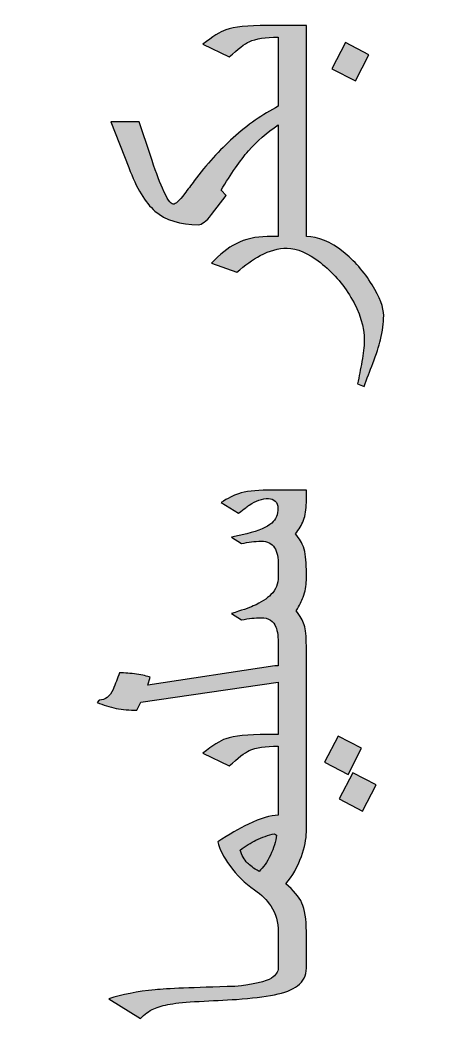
# Model space of a CAD drawing. Header units: millimetres. Extents: x -114 to 68, y -982 to -634.
# Drawn here: x -32.26 to -21.73, y -708.83 to -683.24 of the extents above; entities that cross this region are included whole.
import ezdxf

# ---------------------------------------------------------------- set-up
doc = ezdxf.new("R2010")
doc.units = ezdxf.units.MM
doc.header["$MEASUREMENT"] = 0
doc.layers.add('Layer 1', color=7, linetype='Continuous')

msp = doc.modelspace()

# ---------------------------------------------------------------- hatches: boundary and pattern name
at = {"layer": 'Layer 1', "true_color": 0x2b2a29}
h = msp.add_hatch(color=250, dxfattribs=at)
edge = h.paths.add_edge_path()
edge.add_spline(control_points=[(-24.9241, -688.7828), (-24.6212, -688.7832), (-24.307, -688.913), (-23.9815, -689.1723), (-23.6951, -689.398), (-23.4481, -689.6788), (-23.2407, -690.0161), (-23.0417, -690.335), (-22.9429, -690.5989), (-22.9429, -690.8063), (-22.9429, -690.9968), (-22.9712, -691.2014), (-23.0262, -691.423), (-23.0671, -691.5909), (-23.1334, -691.7927), (-23.2223, -692.0269), (-23.2971, -692.2245), (-23.3719, -692.4221), (-23.4467, -692.6182), (-23.4467, -692.6182), (-23.6118, -692.5476), (-23.6118, -692.5476), (-23.5751, -692.3656), (-23.5384, -692.1765), (-23.5003, -691.979), (-23.4622, -691.7814), (-23.4425, -691.6022), (-23.4425, -691.4427), (-23.4425, -691.09), (-23.5554, -690.7217), (-23.7811, -690.3378), (-23.9886, -689.9893), (-24.2496, -689.693), (-24.5657, -689.4474), (-24.8818, -689.2019), (-25.1654, -689.0791), (-25.4194, -689.0791), (-25.6382, -689.0791), (-25.8668, -689.1426), (-26.1067, -689.2682), (-26.3, -689.3698), (-26.4975, -689.5137), (-26.7021, -689.6972), (-26.7021, -689.6972), (-27.3541, -689.4644), (-27.3541, -689.4644), (-27.1438, -689.2386), (-26.935, -689.0721), (-26.7247, -688.9648), (-26.4877, -688.8435), (-26.2224, -688.7828), (-25.9303, -688.7828), (-25.9303, -688.7828), (-25.6438, -688.7828), (-25.6438, -688.7828), (-25.6438, -688.7828), (-25.6438, -685.9267), (-25.6438, -685.9267), (-25.9359, -686.12), (-26.1899, -686.3401), (-26.4058, -686.5885), (-26.6217, -686.8369), (-26.856, -687.1727), (-27.1057, -687.5946), (-27.1057, -687.5946), (-26.9773, -687.7315), (-26.9773, -687.7315), (-26.9773, -687.7315), (-27.3498, -688.2212), (-27.3498, -688.2212), (-27.4924, -688.3933), (-27.6038, -688.4794), (-27.6843, -688.4794), (-28.1584, -688.4794), (-28.531, -688.3637), (-28.8019, -688.1309), (-29.0502, -687.915), (-29.2746, -687.5438), (-29.4722, -687.0161), (-29.4722, -687.0161), (-29.928, -685.8463), (-29.928, -685.8463), (-29.928, -685.8463), (-29.2083, -685.8463), (-29.2083, -685.8463), (-29.2083, -685.8463), (-28.919, -686.7113), (-28.919, -686.7113), (-28.8061, -687.057), (-28.7031, -687.3364), (-28.61, -687.5481), (-28.4914, -687.819), (-28.3997, -687.9545), (-28.3362, -687.9545), (-28.2741, -687.9545), (-28.1754, -687.8656), (-28.0441, -687.6892), (-27.9609, -687.5791), (-27.879, -687.4676), (-27.7958, -687.3547), (-27.4797, -686.9356), (-27.1466, -686.5702), (-26.8009, -686.2583), (-26.4284, -685.9225), (-26.0432, -685.6529), (-25.6438, -685.4483), (-25.6438, -685.4483), (-25.6438, -683.6788), (-25.6438, -683.6788), (-25.9684, -683.6788), (-26.2153, -683.7183), (-26.3861, -683.7959), (-26.5046, -683.8481), (-26.6739, -683.9779), (-26.8969, -684.1868), (-26.8969, -684.1868), (-27.5742, -683.8608), (-27.5742, -683.8608), (-27.323, -683.6646), (-27.1283, -683.5419), (-26.9872, -683.4925), (-26.7755, -683.4191), (-26.4242, -683.3824), (-25.9331, -683.3824), (-25.9331, -683.3824), (-24.9241, -683.3824), (-24.9241, -683.3824), (-24.9241, -683.3824), (-24.9241, -685.4483), (-24.9241, -685.4483), (-24.9241, -685.4483), (-24.9241, -685.7362), (-24.9241, -685.7362), (-24.9241, -685.7362), (-24.9241, -688.7828), (-24.9241, -688.7828)], knot_values=[0, 0, 0, 0, 0.0222222, 0.0222222, 0.0222222, 0.0444444, 0.0444444, 0.0444444, 0.0666667, 0.0666667, 0.0666667, 0.0888889, 0.0888889, 0.0888889, 0.1111111, 0.1111111, 0.1111111, 0.1333333, 0.1333333, 0.1333333, 0.1555556, 0.1555556, 0.1555556, 0.1777778, 0.1777778, 0.1777778, 0.2, 0.2, 0.2, 0.2222222, 0.2222222, 0.2222222, 0.2444444, 0.2444444, 0.2444444, 0.2666667, 0.2666667, 0.2666667, 0.2888889, 0.2888889, 0.2888889, 0.3111111, 0.3111111, 0.3111111, 0.3333333, 0.3333333, 0.3333333, 0.3555556, 0.3555556, 0.3555556, 0.3777778, 0.3777778, 0.3777778, 0.4, 0.4, 0.4, 0.4222222, 0.4222222, 0.4222222, 0.4444444, 0.4444444, 0.4444444, 0.4666667, 0.4666667, 0.4666667, 0.4888889, 0.4888889, 0.4888889, 0.5111111, 0.5111111, 0.5111111, 0.5333333, 0.5333333, 0.5333333, 0.5555556, 0.5555556, 0.5555556, 0.5777778, 0.5777778, 0.5777778, 0.6, 0.6, 0.6, 0.6222222, 0.6222222, 0.6222222, 0.6444444, 0.6444444, 0.6444444, 0.6666667, 0.6666667, 0.6666667, 0.6888889, 0.6888889, 0.6888889, 0.7111111, 0.7111111, 0.7111111, 0.7333333, 0.7333333, 0.7333333, 0.7555556, 0.7555556, 0.7555556, 0.7777778, 0.7777778, 0.7777778, 0.8, 0.8, 0.8, 0.8222222, 0.8222222, 0.8222222, 0.8444444, 0.8444444, 0.8444444, 0.8666667, 0.8666667, 0.8666667, 0.8888889, 0.8888889, 0.8888889, 0.9111111, 0.9111111, 0.9111111, 0.9333333, 0.9333333, 0.9333333, 0.9555556, 0.9555556, 0.9555556, 0.9777778, 0.9777778, 0.9777778, 1, 1, 1, 1], degree=3, periodic=1)
h = msp.add_hatch(color=250, dxfattribs=at)
edge = h.paths.add_edge_path()
edge.add_spline(control_points=[(-23.9222, -683.8142), (-23.9222, -683.8142), (-23.3239, -684.1331), (-23.3239, -684.1331), (-23.3239, -684.1331), (-23.6697, -684.7964), (-23.6697, -684.7964), (-23.6697, -684.7964), (-24.2722, -684.493), (-24.2722, -684.493), (-24.2722, -684.493), (-23.9222, -683.8142), (-23.9222, -683.8142)], knot_values=[0, 0, 0, 0, 0.25, 0.25, 0.25, 0.5, 0.5, 0.5, 0.75, 0.75, 0.75, 1, 1, 1, 1], degree=3, periodic=1)
h = msp.add_hatch(color=250, dxfattribs=at)
edge = h.paths.add_edge_path()
edge.add_spline(control_points=[(-24.9241, -706.9213), (-24.9241, -706.9213), (-24.9241, -707.2134), (-24.9241, -707.2134), (-24.9241, -707.2134), (-24.9241, -707.5026), (-24.9241, -707.5026), (-24.9241, -707.6917), (-25.0003, -707.8427), (-25.1513, -707.9556), (-25.284, -708.0558), (-25.4801, -708.132), (-25.7426, -708.1828), (-26.0036, -708.2336), (-26.3254, -708.2731), (-26.7092, -708.3013), (-27.0196, -708.3183), (-27.3386, -708.3352), (-27.6673, -708.3535), (-27.9947, -708.3705), (-28.2431, -708.3945), (-28.4124, -708.4227), (-28.5818, -708.4523), (-28.72, -708.4918), (-28.8273, -708.5412), (-28.9599, -708.6005), (-29.0756, -708.6852), (-29.1744, -708.7924), (-29.1744, -708.7924), (-29.9788, -708.2886), (-29.9788, -708.2886), (-29.6486, -708.1786), (-29.2534, -708.101), (-28.7934, -708.0558), (-28.5056, -708.0276), (-27.8282, -707.9994), (-26.76, -707.9711), (-26.2689, -707.9217), (-25.9557, -707.8498), (-25.8174, -707.7552), (-25.7017, -707.6776), (-25.6438, -707.593), (-25.6438, -707.5026), (-25.6438, -707.5026), (-25.6438, -707.2134), (-25.6438, -707.2134), (-25.6438, -707.2134), (-25.6438, -706.9213), (-25.6438, -706.9213), (-25.6438, -706.9213), (-25.6438, -706.5812), (-25.6438, -706.5812), (-25.6438, -706.33), (-25.7073, -706.1071), (-25.8343, -705.9123), (-25.9345, -705.7599), (-26.0728, -705.623), (-26.2534, -705.4989), (-26.4961, -705.3309), (-26.7078, -705.1235), (-26.887, -704.878), (-27.0465, -704.6578), (-27.1495, -704.456), (-27.1932, -704.2712), (-26.9039, -704.0807), (-26.6429, -703.9297), (-26.41, -703.8168), (-26.0954, -703.6658), (-25.84, -703.5896), (-25.6452, -703.5896), (-25.6452, -703.5896), (-25.6438, -703.5896), (-25.6438, -703.5896), (-25.6438, -703.5896), (-25.6438, -701.8201), (-25.6438, -701.8201), (-25.9684, -701.8201), (-26.2153, -701.8596), (-26.3861, -701.9372), (-26.5046, -701.9894), (-26.6739, -702.1192), (-26.8969, -702.3281), (-26.8969, -702.3281), (-27.5742, -702.0021), (-27.5742, -702.0021), (-27.323, -701.8059), (-27.1283, -701.6832), (-26.9872, -701.6338), (-26.7755, -701.5604), (-26.4242, -701.5237), (-25.9331, -701.5237), (-25.9331, -701.5237), (-25.6438, -701.5237), (-25.6438, -701.5237), (-25.6438, -701.5237), (-25.6438, -700.1846), (-25.6438, -700.1846), (-25.6438, -700.1846), (-29.1603, -700.6926), (-29.1603, -700.6926), (-29.1603, -700.6926), (-29.2619, -700.9042), (-29.2619, -700.9042), (-29.451, -700.9042), (-29.6288, -700.8873), (-29.7953, -700.8548), (-29.9604, -700.821), (-30.1227, -700.7716), (-30.2779, -700.7053), (-30.2779, -700.7053), (-30.2328, -700.6418), (-30.2328, -700.6418), (-30.0733, -700.6418), (-29.9534, -700.5515), (-29.8729, -700.3694), (-29.8179, -700.2311), (-29.7629, -700.09), (-29.7078, -699.9475), (-29.5709, -699.9475), (-29.4256, -699.9588), (-29.2704, -699.9814), (-29.1137, -700.0025), (-28.998, -700.0293), (-28.9218, -700.0604), (-28.9218, -700.0604), (-28.9882, -700.2608), (-28.9882, -700.2608), (-28.9882, -700.2608), (-25.7355, -699.7697), (-25.7355, -699.7697), (-25.7355, -699.7697), (-25.6438, -699.7697), (-25.6438, -699.7697), (-25.6438, -699.7697), (-25.6438, -699.2575), (-25.6438, -699.2575), (-25.6438, -699.0345), (-25.6636, -698.8736), (-25.7017, -698.7763), (-25.7652, -698.6168), (-25.8922, -698.5364), (-26.0813, -698.5364), (-26.1617, -698.5364), (-26.2421, -698.5406), (-26.3211, -698.5491), (-26.4016, -698.5561), (-26.4905, -698.5717), (-26.5893, -698.5928), (-26.5893, -698.5928), (-26.8376, -698.4277), (-26.8376, -698.4277), (-26.5836, -698.3501), (-26.4002, -698.2866), (-26.2845, -698.2358), (-26.0827, -698.1469), (-25.9317, -698.0495), (-25.8301, -697.9451), (-25.7059, -697.8167), (-25.6438, -697.6643), (-25.6438, -697.4865), (-25.6438, -697.4865), (-25.6438, -697.2071), (-25.6438, -697.2071), (-25.6438, -696.9983), (-25.6749, -696.8445), (-25.7384, -696.7443), (-25.8103, -696.6342), (-25.9246, -696.5778), (-26.0813, -696.5778), (-26.1673, -696.5778), (-26.2492, -696.5834), (-26.3296, -696.5933), (-26.41, -696.6046), (-26.4961, -696.6187), (-26.5893, -696.637), (-26.5893, -696.637), (-26.8376, -696.4719), (-26.8376, -696.4719), (-26.8376, -696.4719), (-26.4481, -696.3858), (-26.4481, -696.3858), (-26.1419, -696.3111), (-25.9289, -696.2207), (-25.8103, -696.1135), (-25.7045, -696.019), (-25.6523, -695.8934), (-25.6523, -695.7325), (-25.6523, -695.6591), (-25.6749, -695.5984), (-25.7214, -695.5533), (-25.7666, -695.5081), (-25.8258, -695.4855), (-25.8978, -695.4855), (-26.053, -695.4855), (-26.2167, -695.542), (-26.3889, -695.6549), (-26.4171, -695.6746), (-26.5074, -695.7424), (-26.6598, -695.8581), (-26.6598, -695.8581), (-27.1085, -695.5914), (-27.1085, -695.5914), (-26.9378, -695.4799), (-26.7896, -695.4037), (-26.6655, -695.3628), (-26.4778, -695.3035), (-26.228, -695.2739), (-25.9176, -695.2739), (-25.9176, -695.2739), (-24.9241, -695.2739), (-24.9241, -695.2739), (-24.9241, -695.2739), (-24.9241, -695.59), (-24.9241, -695.59), (-24.9241, -695.765), (-24.9481, -695.9145), (-24.9961, -696.0401), (-25.0441, -696.1671), (-25.1132, -696.2814), (-25.2007, -696.3858), (-25.0991, -696.5157), (-25.0314, -696.6286), (-24.9989, -696.7259), (-24.9495, -696.867), (-24.9241, -697.0604), (-24.9241, -697.3073), (-24.9241, -697.3073), (-24.9241, -697.5768), (-24.9241, -697.5768), (-24.9241, -697.7208), (-24.9524, -697.8647), (-25.0074, -698.0086), (-25.0427, -698.1018), (-25.1019, -698.2189), (-25.1852, -698.3572), (-25.085, -698.4898), (-25.0173, -698.6112), (-24.9806, -698.7212), (-24.9425, -698.8313), (-24.9241, -699.0105), (-24.9241, -699.2589), (-24.9241, -699.2589), (-24.9241, -699.7697), (-24.9241, -699.7697), (-24.9241, -699.7697), (-24.9241, -700.0576), (-24.9241, -700.0576), (-24.9241, -700.0576), (-24.9241, -701.5237), (-24.9241, -701.5237), (-24.9241, -701.5237), (-24.9241, -701.8102), (-24.9241, -701.8102), (-24.9241, -701.8102), (-24.9241, -703.5896), (-24.9241, -703.5896), (-24.9241, -703.5896), (-24.9241, -703.8775), (-24.9241, -703.8775), (-24.9241, -703.8775), (-24.9241, -704.0186), (-24.9241, -704.0186), (-24.9241, -704.2035), (-24.9665, -704.4109), (-25.0497, -704.6423), (-25.1457, -704.909), (-25.2797, -705.1433), (-25.4491, -705.3479), (-25.2515, -705.5073), (-25.1146, -705.671), (-25.0384, -705.8375), (-24.9622, -706.004), (-24.9241, -706.2482), (-24.9241, -706.5685), (-24.9241, -706.5685), (-24.9241, -706.9213), (-24.9241, -706.9213)], knot_values=[0, 0, 0, 0, 0.0108696, 0.0108696, 0.0108696, 0.0217391, 0.0217391, 0.0217391, 0.0326087, 0.0326087, 0.0326087, 0.0434783, 0.0434783, 0.0434783, 0.0543478, 0.0543478, 0.0543478, 0.0652174, 0.0652174, 0.0652174, 0.076087, 0.076087, 0.076087, 0.0869565, 0.0869565, 0.0869565, 0.0978261, 0.0978261, 0.0978261, 0.1086957, 0.1086957, 0.1086957, 0.1195652, 0.1195652, 0.1195652, 0.1304348, 0.1304348, 0.1304348, 0.1413043, 0.1413043, 0.1413043, 0.1521739, 0.1521739, 0.1521739, 0.1630435, 0.1630435, 0.1630435, 0.173913, 0.173913, 0.173913, 0.1847826, 0.1847826, 0.1847826, 0.1956522, 0.1956522, 0.1956522, 0.2065217, 0.2065217, 0.2065217, 0.2173913, 0.2173913, 0.2173913, 0.2282609, 0.2282609, 0.2282609, 0.2391304, 0.2391304, 0.2391304, 0.25, 0.25, 0.25, 0.2608696, 0.2608696, 0.2608696, 0.2717391, 0.2717391, 0.2717391, 0.2826087, 0.2826087, 0.2826087, 0.2934783, 0.2934783, 0.2934783, 0.3043478, 0.3043478, 0.3043478, 0.3152174, 0.3152174, 0.3152174, 0.326087, 0.326087, 0.326087, 0.3369565, 0.3369565, 0.3369565, 0.3478261, 0.3478261, 0.3478261, 0.3586957, 0.3586957, 0.3586957, 0.3695652, 0.3695652, 0.3695652, 0.3804348, 0.3804348, 0.3804348, 0.3913043, 0.3913043, 0.3913043, 0.4021739, 0.4021739, 0.4021739, 0.4130435, 0.4130435, 0.4130435, 0.423913, 0.423913, 0.423913, 0.4347826, 0.4347826, 0.4347826, 0.4456522, 0.4456522, 0.4456522, 0.4565217, 0.4565217, 0.4565217, 0.4673913, 0.4673913, 0.4673913, 0.4782609, 0.4782609, 0.4782609, 0.4891304, 0.4891304, 0.4891304, 0.5, 0.5, 0.5, 0.5108696, 0.5108696, 0.5108696, 0.5217391, 0.5217391, 0.5217391, 0.5326087, 0.5326087, 0.5326087, 0.5434783, 0.5434783, 0.5434783, 0.5543478, 0.5543478, 0.5543478, 0.5652174, 0.5652174, 0.5652174, 0.576087, 0.576087, 0.576087, 0.5869565, 0.5869565, 0.5869565, 0.5978261, 0.5978261, 0.5978261, 0.6086957, 0.6086957, 0.6086957, 0.6195652, 0.6195652, 0.6195652, 0.6304348, 0.6304348, 0.6304348, 0.6413043, 0.6413043, 0.6413043, 0.6521739, 0.6521739, 0.6521739, 0.6630435, 0.6630435, 0.6630435, 0.673913, 0.673913, 0.673913, 0.6847826, 0.6847826, 0.6847826, 0.6956522, 0.6956522, 0.6956522, 0.7065217, 0.7065217, 0.7065217, 0.7173913, 0.7173913, 0.7173913, 0.7282609, 0.7282609, 0.7282609, 0.7391304, 0.7391304, 0.7391304, 0.75, 0.75, 0.75, 0.7608696, 0.7608696, 0.7608696, 0.7717391, 0.7717391, 0.7717391, 0.7826087, 0.7826087, 0.7826087, 0.7934783, 0.7934783, 0.7934783, 0.8043478, 0.8043478, 0.8043478, 0.8152174, 0.8152174, 0.8152174, 0.826087, 0.826087, 0.826087, 0.8369565, 0.8369565, 0.8369565, 0.8478261, 0.8478261, 0.8478261, 0.8586957, 0.8586957, 0.8586957, 0.8695652, 0.8695652, 0.8695652, 0.8804348, 0.8804348, 0.8804348, 0.8913043, 0.8913043, 0.8913043, 0.9021739, 0.9021739, 0.9021739, 0.9130435, 0.9130435, 0.9130435, 0.923913, 0.923913, 0.923913, 0.9347826, 0.9347826, 0.9347826, 0.9456522, 0.9456522, 0.9456522, 0.9565217, 0.9565217, 0.9565217, 0.9673913, 0.9673913, 0.9673913, 0.9782609, 0.9782609, 0.9782609, 0.9891304, 0.9891304, 0.9891304, 1, 1, 1, 1], degree=3, periodic=1)
h = msp.add_hatch(color=250, dxfattribs=at)
edge = h.paths.add_edge_path()
edge.add_spline(control_points=[(-24.1113, -701.5661), (-24.1113, -701.5661), (-23.5102, -701.8709), (-23.5102, -701.8709), (-23.5102, -701.8709), (-23.8573, -702.5482), (-23.8573, -702.5482), (-23.8573, -702.5482), (-24.4585, -702.2349), (-24.4585, -702.2349), (-24.4585, -702.2349), (-24.1113, -701.5661), (-24.1113, -701.5661)], knot_values=[0, 0, 0, 0, 0.25, 0.25, 0.25, 0.5, 0.5, 0.5, 0.75, 0.75, 0.75, 1, 1, 1, 1], degree=3, periodic=1)
h = msp.add_hatch(color=250, dxfattribs=at)
edge = h.paths.add_edge_path()
edge.add_spline(control_points=[(-23.7303, -702.5059), (-23.7303, -702.5059), (-23.1377, -702.8121), (-23.1377, -702.8121), (-23.1377, -702.8121), (-23.489, -703.488), (-23.489, -703.488), (-23.489, -703.488), (-24.0859, -703.1691), (-24.0859, -703.1691), (-24.0859, -703.1691), (-23.7303, -702.5059), (-23.7303, -702.5059)], knot_values=[0, 0, 0, 0, 0.25, 0.25, 0.25, 0.5, 0.5, 0.5, 0.75, 0.75, 0.75, 1, 1, 1, 1], degree=3, periodic=1)
h = msp.add_hatch(color=250, dxfattribs=at)
edge = h.paths.add_edge_path()
edge.add_spline(control_points=[(-25.7398, -704.0638), (-25.9006, -704.099), (-26.0587, -704.1541), (-26.2139, -704.2289), (-26.3451, -704.2924), (-26.4792, -704.377), (-26.6175, -704.4814), (-26.5836, -704.6127), (-26.5215, -704.7242), (-26.4298, -704.8145), (-26.3719, -704.8751), (-26.2732, -704.9471), (-26.1349, -705.029), (-26.0262, -704.9302), (-25.9303, -704.7905), (-25.8442, -704.6099), (-25.7581, -704.4306), (-25.7059, -704.2599), (-25.6861, -704.1004), (-25.6861, -704.1004), (-25.7398, -704.0638), (-25.7398, -704.0638)], knot_values=[0, 0, 0, 0, 0.1428571, 0.1428571, 0.1428571, 0.2857143, 0.2857143, 0.2857143, 0.4285714, 0.4285714, 0.4285714, 0.5714286, 0.5714286, 0.5714286, 0.7142857, 0.7142857, 0.7142857, 0.8571429, 0.8571429, 0.8571429, 1, 1, 1, 1], degree=3, periodic=1)

# ---------------------------------------------------------------- linework, layer by layer
at = {"layer": 'Layer 1', "color": 230, "lineweight": 20}
msp.add_open_spline([(-109.4153, -724.459), (-109.4153, -724.459), (60.5847, -724.459), (60.5847, -724.459), (63.3347, -724.459), (65.5847, -722.2089), (65.5847, -719.4589), (65.5847, -719.4589), (65.5847, -639.4591), (65.5847, -639.4591), (65.5847, -636.7091), (63.3347, -634.459), (60.5847, -634.459), (60.5847, -634.459), (-109.4153, -634.459), (-109.4153, -634.459), (-112.1653, -634.459), (-114.4153, -636.7091), (-114.4153, -639.4591), (-114.4153, -639.4591), (-114.4153, -719.4589), (-114.4153, -719.4589), (-114.4153, -722.2089), (-112.1653, -724.459), (-109.4153, -724.459)], degree=3, knots=[0, 0, 0, 0, 0.125, 0.125, 0.125, 0.25, 0.25, 0.25, 0.375, 0.375, 0.375, 0.5, 0.5, 0.5, 0.625, 0.625, 0.625, 0.75, 0.75, 0.75, 0.875, 0.875, 0.875, 1, 1, 1, 1], dxfattribs=at)
msp.add_open_spline([(-109.4153, -724.459), (-109.4153, -724.459), (60.5847, -724.459), (60.5847, -724.459), (63.3347, -724.459), (65.5847, -722.2089), (65.5847, -719.4589), (65.5847, -719.4589), (65.5847, -639.4591), (65.5847, -639.4591), (65.5847, -636.7091), (63.3347, -634.459), (60.5847, -634.459), (60.5847, -634.459), (-109.4153, -634.459), (-109.4153, -634.459), (-112.1653, -634.459), (-114.4153, -636.7091), (-114.4153, -639.4591), (-114.4153, -639.4591), (-114.4153, -719.4589), (-114.4153, -719.4589), (-114.4153, -722.2089), (-112.1653, -724.459), (-109.4153, -724.459)], degree=3, knots=[0, 0, 0, 0, 0.125, 0.125, 0.125, 0.25, 0.25, 0.25, 0.375, 0.375, 0.375, 0.5, 0.5, 0.5, 0.625, 0.625, 0.625, 0.75, 0.75, 0.75, 0.875, 0.875, 0.875, 1, 1, 1, 1], dxfattribs=at)
msp.add_open_spline([(-109.4153, -724.459), (-109.4153, -724.459), (60.5847, -724.459), (60.5847, -724.459), (63.3347, -724.459), (65.5847, -722.2089), (65.5847, -719.4589), (65.5847, -719.4589), (65.5847, -639.4591), (65.5847, -639.4591), (65.5847, -636.7091), (63.3347, -634.459), (60.5847, -634.459), (60.5847, -634.459), (-109.4153, -634.459), (-109.4153, -634.459), (-112.1653, -634.459), (-114.4153, -636.7091), (-114.4153, -639.4591), (-114.4153, -639.4591), (-114.4153, -719.4589), (-114.4153, -719.4589), (-114.4153, -722.2089), (-112.1653, -724.459), (-109.4153, -724.459)], degree=3, knots=[0, 0, 0, 0, 0.125, 0.125, 0.125, 0.25, 0.25, 0.25, 0.375, 0.375, 0.375, 0.5, 0.5, 0.5, 0.625, 0.625, 0.625, 0.75, 0.75, 0.75, 0.875, 0.875, 0.875, 1, 1, 1, 1], dxfattribs=at)
msp.add_open_spline([(-109.4153, -724.459), (-109.4153, -724.459), (60.5847, -724.459), (60.5847, -724.459), (63.3347, -724.459), (65.5847, -722.2089), (65.5847, -719.4589), (65.5847, -719.4589), (65.5847, -639.4591), (65.5847, -639.4591), (65.5847, -636.7091), (63.3347, -634.459), (60.5847, -634.459), (60.5847, -634.459), (-109.4153, -634.459), (-109.4153, -634.459), (-112.1653, -634.459), (-114.4153, -636.7091), (-114.4153, -639.4591), (-114.4153, -639.4591), (-114.4153, -719.4589), (-114.4153, -719.4589), (-114.4153, -722.2089), (-112.1653, -724.459), (-109.4153, -724.459)], degree=3, knots=[0, 0, 0, 0, 0.125, 0.125, 0.125, 0.25, 0.25, 0.25, 0.375, 0.375, 0.375, 0.5, 0.5, 0.5, 0.625, 0.625, 0.625, 0.75, 0.75, 0.75, 0.875, 0.875, 0.875, 1, 1, 1, 1], dxfattribs=at)
at = {"layer": 'Layer 1', "color": 250}
for points, knots in [([(-24.9241, -688.7828), (-24.6212, -688.7832), (-24.307, -688.913), (-23.9815, -689.1723), (-23.6951, -689.398), (-23.4481, -689.6788), (-23.2407, -690.0161), (-23.0417, -690.335), (-22.9429, -690.5989), (-22.9429, -690.8063), (-22.9429, -690.9968), (-22.9712, -691.2014), (-23.0262, -691.423), (-23.0671, -691.5909), (-23.1334, -691.7927), (-23.2223, -692.0269), (-23.2971, -692.2245), (-23.3719, -692.4221), (-23.4467, -692.6182), (-23.4467, -692.6182), (-23.6118, -692.5476), (-23.6118, -692.5476), (-23.5751, -692.3656), (-23.5384, -692.1765), (-23.5003, -691.979), (-23.4622, -691.7814), (-23.4425, -691.6022), (-23.4425, -691.4427), (-23.4425, -691.09), (-23.5554, -690.7217), (-23.7811, -690.3378), (-23.9886, -689.9893), (-24.2496, -689.693), (-24.5657, -689.4474), (-24.8818, -689.2019), (-25.1654, -689.0791), (-25.4194, -689.0791), (-25.6382, -689.0791), (-25.8668, -689.1426), (-26.1067, -689.2682), (-26.3, -689.3698), (-26.4975, -689.5137), (-26.7021, -689.6972), (-26.7021, -689.6972), (-27.3541, -689.4644), (-27.3541, -689.4644), (-27.1438, -689.2386), (-26.935, -689.0721), (-26.7247, -688.9648), (-26.4877, -688.8435), (-26.2224, -688.7828), (-25.9303, -688.7828), (-25.9303, -688.7828), (-25.6438, -688.7828), (-25.6438, -688.7828), (-25.6438, -688.7828), (-25.6438, -685.9267), (-25.6438, -685.9267), (-25.9359, -686.12), (-26.1899, -686.3401), (-26.4058, -686.5885), (-26.6217, -686.8369), (-26.856, -687.1727), (-27.1057, -687.5946), (-27.1057, -687.5946), (-26.9773, -687.7315), (-26.9773, -687.7315), (-26.9773, -687.7315), (-27.3498, -688.2212), (-27.3498, -688.2212), (-27.4924, -688.3933), (-27.6038, -688.4794), (-27.6843, -688.4794), (-28.1584, -688.4794), (-28.531, -688.3637), (-28.8019, -688.1309), (-29.0502, -687.915), (-29.2746, -687.5438), (-29.4722, -687.0161), (-29.4722, -687.0161), (-29.928, -685.8463), (-29.928, -685.8463), (-29.928, -685.8463), (-29.2083, -685.8463), (-29.2083, -685.8463), (-29.2083, -685.8463), (-28.919, -686.7113), (-28.919, -686.7113), (-28.8061, -687.057), (-28.7031, -687.3364), (-28.61, -687.5481), (-28.4914, -687.819), (-28.3997, -687.9545), (-28.3362, -687.9545), (-28.2741, -687.9545), (-28.1754, -687.8656), (-28.0441, -687.6892), (-27.9609, -687.5791), (-27.879, -687.4676), (-27.7958, -687.3547), (-27.4797, -686.9356), (-27.1466, -686.5702), (-26.8009, -686.2583), (-26.4284, -685.9225), (-26.0432, -685.6529), (-25.6438, -685.4483), (-25.6438, -685.4483), (-25.6438, -683.6788), (-25.6438, -683.6788), (-25.9684, -683.6788), (-26.2153, -683.7183), (-26.3861, -683.7959), (-26.5046, -683.8481), (-26.6739, -683.9779), (-26.8969, -684.1868), (-26.8969, -684.1868), (-27.5742, -683.8608), (-27.5742, -683.8608), (-27.323, -683.6646), (-27.1283, -683.5419), (-26.9872, -683.4925), (-26.7755, -683.4191), (-26.4242, -683.3824), (-25.9331, -683.3824), (-25.9331, -683.3824), (-24.9241, -683.3824), (-24.9241, -683.3824), (-24.9241, -683.3824), (-24.9241, -685.4483), (-24.9241, -685.4483), (-24.9241, -685.4483), (-24.9241, -685.7362), (-24.9241, -685.7362), (-24.9241, -685.7362), (-24.9241, -688.7828), (-24.9241, -688.7828)], [0, 0, 0, 0, 0.0222222, 0.0222222, 0.0222222, 0.0444444, 0.0444444, 0.0444444, 0.0666667, 0.0666667, 0.0666667, 0.0888889, 0.0888889, 0.0888889, 0.1111111, 0.1111111, 0.1111111, 0.1333333, 0.1333333, 0.1333333, 0.1555556, 0.1555556, 0.1555556, 0.1777778, 0.1777778, 0.1777778, 0.2, 0.2, 0.2, 0.2222222, 0.2222222, 0.2222222, 0.2444444, 0.2444444, 0.2444444, 0.2666667, 0.2666667, 0.2666667, 0.2888889, 0.2888889, 0.2888889, 0.3111111, 0.3111111, 0.3111111, 0.3333333, 0.3333333, 0.3333333, 0.3555556, 0.3555556, 0.3555556, 0.3777778, 0.3777778, 0.3777778, 0.4, 0.4, 0.4, 0.4222222, 0.4222222, 0.4222222, 0.4444444, 0.4444444, 0.4444444, 0.4666667, 0.4666667, 0.4666667, 0.4888889, 0.4888889, 0.4888889, 0.5111111, 0.5111111, 0.5111111, 0.5333333, 0.5333333, 0.5333333, 0.5555556, 0.5555556, 0.5555556, 0.5777778, 0.5777778, 0.5777778, 0.6, 0.6, 0.6, 0.6222222, 0.6222222, 0.6222222, 0.6444444, 0.6444444, 0.6444444, 0.6666667, 0.6666667, 0.6666667, 0.6888889, 0.6888889, 0.6888889, 0.7111111, 0.7111111, 0.7111111, 0.7333333, 0.7333333, 0.7333333, 0.7555556, 0.7555556, 0.7555556, 0.7777778, 0.7777778, 0.7777778, 0.8, 0.8, 0.8, 0.8222222, 0.8222222, 0.8222222, 0.8444444, 0.8444444, 0.8444444, 0.8666667, 0.8666667, 0.8666667, 0.8888889, 0.8888889, 0.8888889, 0.9111111, 0.9111111, 0.9111111, 0.9333333, 0.9333333, 0.9333333, 0.9555556, 0.9555556, 0.9555556, 0.9777778, 0.9777778, 0.9777778, 1, 1, 1, 1]), ([(-23.9222, -683.8142), (-23.9222, -683.8142), (-23.3239, -684.1331), (-23.3239, -684.1331), (-23.3239, -684.1331), (-23.6697, -684.7964), (-23.6697, -684.7964), (-23.6697, -684.7964), (-24.2722, -684.493), (-24.2722, -684.493), (-24.2722, -684.493), (-23.9222, -683.8142), (-23.9222, -683.8142)], [0, 0, 0, 0, 0.25, 0.25, 0.25, 0.5, 0.5, 0.5, 0.75, 0.75, 0.75, 1, 1, 1, 1]), ([(-24.9241, -706.9213), (-24.9241, -706.9213), (-24.9241, -707.2134), (-24.9241, -707.2134), (-24.9241, -707.2134), (-24.9241, -707.5026), (-24.9241, -707.5026), (-24.9241, -707.6917), (-25.0003, -707.8427), (-25.1513, -707.9556), (-25.284, -708.0558), (-25.4801, -708.132), (-25.7426, -708.1828), (-26.0036, -708.2336), (-26.3254, -708.2731), (-26.7092, -708.3013), (-27.0196, -708.3183), (-27.3386, -708.3352), (-27.6673, -708.3535), (-27.9947, -708.3705), (-28.2431, -708.3945), (-28.4124, -708.4227), (-28.5818, -708.4523), (-28.72, -708.4918), (-28.8273, -708.5412), (-28.9599, -708.6005), (-29.0756, -708.6852), (-29.1744, -708.7924), (-29.1744, -708.7924), (-29.9788, -708.2886), (-29.9788, -708.2886), (-29.6486, -708.1786), (-29.2534, -708.101), (-28.7934, -708.0558), (-28.5056, -708.0276), (-27.8282, -707.9994), (-26.76, -707.9711), (-26.2689, -707.9217), (-25.9557, -707.8498), (-25.8174, -707.7552), (-25.7017, -707.6776), (-25.6438, -707.593), (-25.6438, -707.5026), (-25.6438, -707.5026), (-25.6438, -707.2134), (-25.6438, -707.2134), (-25.6438, -707.2134), (-25.6438, -706.9213), (-25.6438, -706.9213), (-25.6438, -706.9213), (-25.6438, -706.5812), (-25.6438, -706.5812), (-25.6438, -706.33), (-25.7073, -706.1071), (-25.8343, -705.9123), (-25.9345, -705.7599), (-26.0728, -705.623), (-26.2534, -705.4989), (-26.4961, -705.3309), (-26.7078, -705.1235), (-26.887, -704.878), (-27.0465, -704.6578), (-27.1495, -704.456), (-27.1932, -704.2712), (-26.9039, -704.0807), (-26.6429, -703.9297), (-26.41, -703.8168), (-26.0954, -703.6658), (-25.84, -703.5896), (-25.6452, -703.5896), (-25.6452, -703.5896), (-25.6438, -703.5896), (-25.6438, -703.5896), (-25.6438, -703.5896), (-25.6438, -701.8201), (-25.6438, -701.8201), (-25.9684, -701.8201), (-26.2153, -701.8596), (-26.3861, -701.9372), (-26.5046, -701.9894), (-26.6739, -702.1192), (-26.8969, -702.3281), (-26.8969, -702.3281), (-27.5742, -702.0021), (-27.5742, -702.0021), (-27.323, -701.8059), (-27.1283, -701.6832), (-26.9872, -701.6338), (-26.7755, -701.5604), (-26.4242, -701.5237), (-25.9331, -701.5237), (-25.9331, -701.5237), (-25.6438, -701.5237), (-25.6438, -701.5237), (-25.6438, -701.5237), (-25.6438, -700.1846), (-25.6438, -700.1846), (-25.6438, -700.1846), (-29.1603, -700.6926), (-29.1603, -700.6926), (-29.1603, -700.6926), (-29.2619, -700.9042), (-29.2619, -700.9042), (-29.451, -700.9042), (-29.6288, -700.8873), (-29.7953, -700.8548), (-29.9604, -700.821), (-30.1227, -700.7716), (-30.2779, -700.7053), (-30.2779, -700.7053), (-30.2328, -700.6418), (-30.2328, -700.6418), (-30.0733, -700.6418), (-29.9534, -700.5515), (-29.8729, -700.3694), (-29.8179, -700.2311), (-29.7629, -700.09), (-29.7078, -699.9475), (-29.5709, -699.9475), (-29.4256, -699.9588), (-29.2704, -699.9814), (-29.1137, -700.0025), (-28.998, -700.0293), (-28.9218, -700.0604), (-28.9218, -700.0604), (-28.9882, -700.2608), (-28.9882, -700.2608), (-28.9882, -700.2608), (-25.7355, -699.7697), (-25.7355, -699.7697), (-25.7355, -699.7697), (-25.6438, -699.7697), (-25.6438, -699.7697), (-25.6438, -699.7697), (-25.6438, -699.2575), (-25.6438, -699.2575), (-25.6438, -699.0345), (-25.6636, -698.8736), (-25.7017, -698.7763), (-25.7652, -698.6168), (-25.8922, -698.5364), (-26.0813, -698.5364), (-26.1617, -698.5364), (-26.2421, -698.5406), (-26.3211, -698.5491), (-26.4016, -698.5561), (-26.4905, -698.5717), (-26.5893, -698.5928), (-26.5893, -698.5928), (-26.8376, -698.4277), (-26.8376, -698.4277), (-26.5836, -698.3501), (-26.4002, -698.2866), (-26.2845, -698.2358), (-26.0827, -698.1469), (-25.9317, -698.0495), (-25.8301, -697.9451), (-25.7059, -697.8167), (-25.6438, -697.6643), (-25.6438, -697.4865), (-25.6438, -697.4865), (-25.6438, -697.2071), (-25.6438, -697.2071), (-25.6438, -696.9983), (-25.6749, -696.8445), (-25.7384, -696.7443), (-25.8103, -696.6342), (-25.9246, -696.5778), (-26.0813, -696.5778), (-26.1673, -696.5778), (-26.2492, -696.5834), (-26.3296, -696.5933), (-26.41, -696.6046), (-26.4961, -696.6187), (-26.5893, -696.637), (-26.5893, -696.637), (-26.8376, -696.4719), (-26.8376, -696.4719), (-26.8376, -696.4719), (-26.4481, -696.3858), (-26.4481, -696.3858), (-26.1419, -696.3111), (-25.9289, -696.2207), (-25.8103, -696.1135), (-25.7045, -696.019), (-25.6523, -695.8934), (-25.6523, -695.7325), (-25.6523, -695.6591), (-25.6749, -695.5984), (-25.7214, -695.5533), (-25.7666, -695.5081), (-25.8258, -695.4855), (-25.8978, -695.4855), (-26.053, -695.4855), (-26.2167, -695.542), (-26.3889, -695.6549), (-26.4171, -695.6746), (-26.5074, -695.7424), (-26.6598, -695.8581), (-26.6598, -695.8581), (-27.1085, -695.5914), (-27.1085, -695.5914), (-26.9378, -695.4799), (-26.7896, -695.4037), (-26.6655, -695.3628), (-26.4778, -695.3035), (-26.228, -695.2739), (-25.9176, -695.2739), (-25.9176, -695.2739), (-24.9241, -695.2739), (-24.9241, -695.2739), (-24.9241, -695.2739), (-24.9241, -695.59), (-24.9241, -695.59), (-24.9241, -695.765), (-24.9481, -695.9145), (-24.9961, -696.0401), (-25.0441, -696.1671), (-25.1132, -696.2814), (-25.2007, -696.3858), (-25.0991, -696.5157), (-25.0314, -696.6286), (-24.9989, -696.7259), (-24.9495, -696.867), (-24.9241, -697.0604), (-24.9241, -697.3073), (-24.9241, -697.3073), (-24.9241, -697.5768), (-24.9241, -697.5768), (-24.9241, -697.7208), (-24.9524, -697.8647), (-25.0074, -698.0086), (-25.0427, -698.1018), (-25.1019, -698.2189), (-25.1852, -698.3572), (-25.085, -698.4898), (-25.0173, -698.6112), (-24.9806, -698.7212), (-24.9425, -698.8313), (-24.9241, -699.0105), (-24.9241, -699.2589), (-24.9241, -699.2589), (-24.9241, -699.7697), (-24.9241, -699.7697), (-24.9241, -699.7697), (-24.9241, -700.0576), (-24.9241, -700.0576), (-24.9241, -700.0576), (-24.9241, -701.5237), (-24.9241, -701.5237), (-24.9241, -701.5237), (-24.9241, -701.8102), (-24.9241, -701.8102), (-24.9241, -701.8102), (-24.9241, -703.5896), (-24.9241, -703.5896), (-24.9241, -703.5896), (-24.9241, -703.8775), (-24.9241, -703.8775), (-24.9241, -703.8775), (-24.9241, -704.0186), (-24.9241, -704.0186), (-24.9241, -704.2035), (-24.9665, -704.4109), (-25.0497, -704.6423), (-25.1457, -704.909), (-25.2797, -705.1433), (-25.4491, -705.3479), (-25.2515, -705.5073), (-25.1146, -705.671), (-25.0384, -705.8375), (-24.9622, -706.004), (-24.9241, -706.2482), (-24.9241, -706.5685), (-24.9241, -706.5685), (-24.9241, -706.9213), (-24.9241, -706.9213)], [0, 0, 0, 0, 0.0108696, 0.0108696, 0.0108696, 0.0217391, 0.0217391, 0.0217391, 0.0326087, 0.0326087, 0.0326087, 0.0434783, 0.0434783, 0.0434783, 0.0543478, 0.0543478, 0.0543478, 0.0652174, 0.0652174, 0.0652174, 0.076087, 0.076087, 0.076087, 0.0869565, 0.0869565, 0.0869565, 0.0978261, 0.0978261, 0.0978261, 0.1086957, 0.1086957, 0.1086957, 0.1195652, 0.1195652, 0.1195652, 0.1304348, 0.1304348, 0.1304348, 0.1413043, 0.1413043, 0.1413043, 0.1521739, 0.1521739, 0.1521739, 0.1630435, 0.1630435, 0.1630435, 0.173913, 0.173913, 0.173913, 0.1847826, 0.1847826, 0.1847826, 0.1956522, 0.1956522, 0.1956522, 0.2065217, 0.2065217, 0.2065217, 0.2173913, 0.2173913, 0.2173913, 0.2282609, 0.2282609, 0.2282609, 0.2391304, 0.2391304, 0.2391304, 0.25, 0.25, 0.25, 0.2608696, 0.2608696, 0.2608696, 0.2717391, 0.2717391, 0.2717391, 0.2826087, 0.2826087, 0.2826087, 0.2934783, 0.2934783, 0.2934783, 0.3043478, 0.3043478, 0.3043478, 0.3152174, 0.3152174, 0.3152174, 0.326087, 0.326087, 0.326087, 0.3369565, 0.3369565, 0.3369565, 0.3478261, 0.3478261, 0.3478261, 0.3586957, 0.3586957, 0.3586957, 0.3695652, 0.3695652, 0.3695652, 0.3804348, 0.3804348, 0.3804348, 0.3913043, 0.3913043, 0.3913043, 0.4021739, 0.4021739, 0.4021739, 0.4130435, 0.4130435, 0.4130435, 0.423913, 0.423913, 0.423913, 0.4347826, 0.4347826, 0.4347826, 0.4456522, 0.4456522, 0.4456522, 0.4565217, 0.4565217, 0.4565217, 0.4673913, 0.4673913, 0.4673913, 0.4782609, 0.4782609, 0.4782609, 0.4891304, 0.4891304, 0.4891304, 0.5, 0.5, 0.5, 0.5108696, 0.5108696, 0.5108696, 0.5217391, 0.5217391, 0.5217391, 0.5326087, 0.5326087, 0.5326087, 0.5434783, 0.5434783, 0.5434783, 0.5543478, 0.5543478, 0.5543478, 0.5652174, 0.5652174, 0.5652174, 0.576087, 0.576087, 0.576087, 0.5869565, 0.5869565, 0.5869565, 0.5978261, 0.5978261, 0.5978261, 0.6086957, 0.6086957, 0.6086957, 0.6195652, 0.6195652, 0.6195652, 0.6304348, 0.6304348, 0.6304348, 0.6413043, 0.6413043, 0.6413043, 0.6521739, 0.6521739, 0.6521739, 0.6630435, 0.6630435, 0.6630435, 0.673913, 0.673913, 0.673913, 0.6847826, 0.6847826, 0.6847826, 0.6956522, 0.6956522, 0.6956522, 0.7065217, 0.7065217, 0.7065217, 0.7173913, 0.7173913, 0.7173913, 0.7282609, 0.7282609, 0.7282609, 0.7391304, 0.7391304, 0.7391304, 0.75, 0.75, 0.75, 0.7608696, 0.7608696, 0.7608696, 0.7717391, 0.7717391, 0.7717391, 0.7826087, 0.7826087, 0.7826087, 0.7934783, 0.7934783, 0.7934783, 0.8043478, 0.8043478, 0.8043478, 0.8152174, 0.8152174, 0.8152174, 0.826087, 0.826087, 0.826087, 0.8369565, 0.8369565, 0.8369565, 0.8478261, 0.8478261, 0.8478261, 0.8586957, 0.8586957, 0.8586957, 0.8695652, 0.8695652, 0.8695652, 0.8804348, 0.8804348, 0.8804348, 0.8913043, 0.8913043, 0.8913043, 0.9021739, 0.9021739, 0.9021739, 0.9130435, 0.9130435, 0.9130435, 0.923913, 0.923913, 0.923913, 0.9347826, 0.9347826, 0.9347826, 0.9456522, 0.9456522, 0.9456522, 0.9565217, 0.9565217, 0.9565217, 0.9673913, 0.9673913, 0.9673913, 0.9782609, 0.9782609, 0.9782609, 0.9891304, 0.9891304, 0.9891304, 1, 1, 1, 1]), ([(-24.1113, -701.5661), (-24.1113, -701.5661), (-23.5102, -701.8709), (-23.5102, -701.8709), (-23.5102, -701.8709), (-23.8573, -702.5482), (-23.8573, -702.5482), (-23.8573, -702.5482), (-24.4585, -702.2349), (-24.4585, -702.2349), (-24.4585, -702.2349), (-24.1113, -701.5661), (-24.1113, -701.5661)], [0, 0, 0, 0, 0.25, 0.25, 0.25, 0.5, 0.5, 0.5, 0.75, 0.75, 0.75, 1, 1, 1, 1]), ([(-23.7303, -702.5059), (-23.7303, -702.5059), (-23.1377, -702.8121), (-23.1377, -702.8121), (-23.1377, -702.8121), (-23.489, -703.488), (-23.489, -703.488), (-23.489, -703.488), (-24.0859, -703.1691), (-24.0859, -703.1691), (-24.0859, -703.1691), (-23.7303, -702.5059), (-23.7303, -702.5059)], [0, 0, 0, 0, 0.25, 0.25, 0.25, 0.5, 0.5, 0.5, 0.75, 0.75, 0.75, 1, 1, 1, 1]), ([(-25.7398, -704.0638), (-25.9006, -704.099), (-26.0587, -704.1541), (-26.2139, -704.2289), (-26.3451, -704.2924), (-26.4792, -704.377), (-26.6175, -704.4814), (-26.5836, -704.6127), (-26.5215, -704.7242), (-26.4298, -704.8145), (-26.3719, -704.8751), (-26.2732, -704.9471), (-26.1349, -705.029), (-26.0262, -704.9302), (-25.9303, -704.7905), (-25.8442, -704.6099), (-25.7581, -704.4306), (-25.7059, -704.2599), (-25.6861, -704.1004), (-25.6861, -704.1004), (-25.7398, -704.0638), (-25.7398, -704.0638)], [0, 0, 0, 0, 0.1428571, 0.1428571, 0.1428571, 0.2857143, 0.2857143, 0.2857143, 0.4285714, 0.4285714, 0.4285714, 0.5714286, 0.5714286, 0.5714286, 0.7142857, 0.7142857, 0.7142857, 0.8571429, 0.8571429, 0.8571429, 1, 1, 1, 1])]:
    msp.add_open_spline(points, degree=3, knots=knots, dxfattribs=at)

doc.saveas('drawing.dxf')
